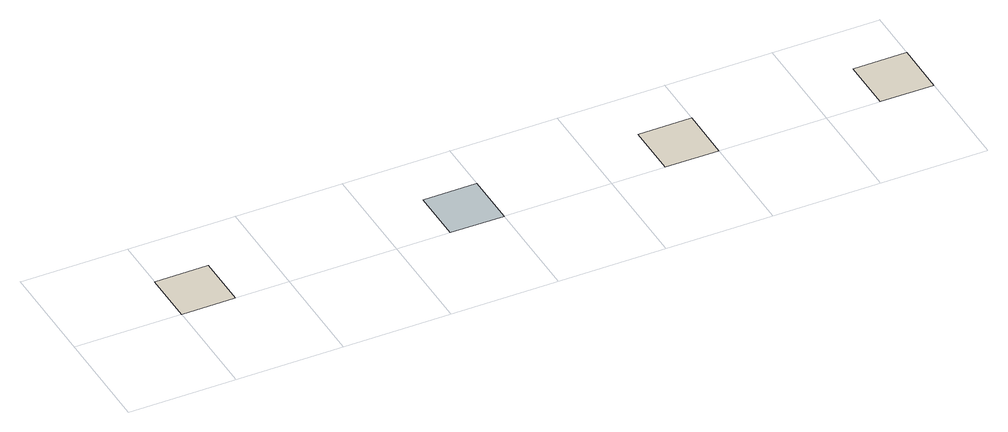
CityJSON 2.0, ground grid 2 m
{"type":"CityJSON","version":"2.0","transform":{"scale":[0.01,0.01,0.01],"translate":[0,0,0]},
"CityObjects":{
"building1":{"type":"Building","geometry":[{"type":"MultiSurface","lod":"1","boundaries":[[[0,1,2,3]]]}]},
"object1":{"type":"GenericCityObject","geometry":[{"type":"MultiSurface","lod":"1","boundaries":[[[4,5,6,7]]]}]},
"building2":{"type":"Building","geometry":[{"type":"MultiSurface","lod":"1","boundaries":[[[8,9,10,11]]]}]},
"building3":{"type":"Building","geometry":[{"type":"MultiSurface","lod":"1","boundaries":[[[12,13,14,15]]]}]}
},
"vertices":[
[0,0,0],[100,0,0],[100,100,0],[0,100,0],
[500,0,0],[600,0,0],[600,100,0],[500,100,0],
[900,0,0],[1000,0,0],[1000,100,0],[900,100,0],
[1300,0,0],[1400,0,0],[1400,100,0],[1300,100,0]
]}
